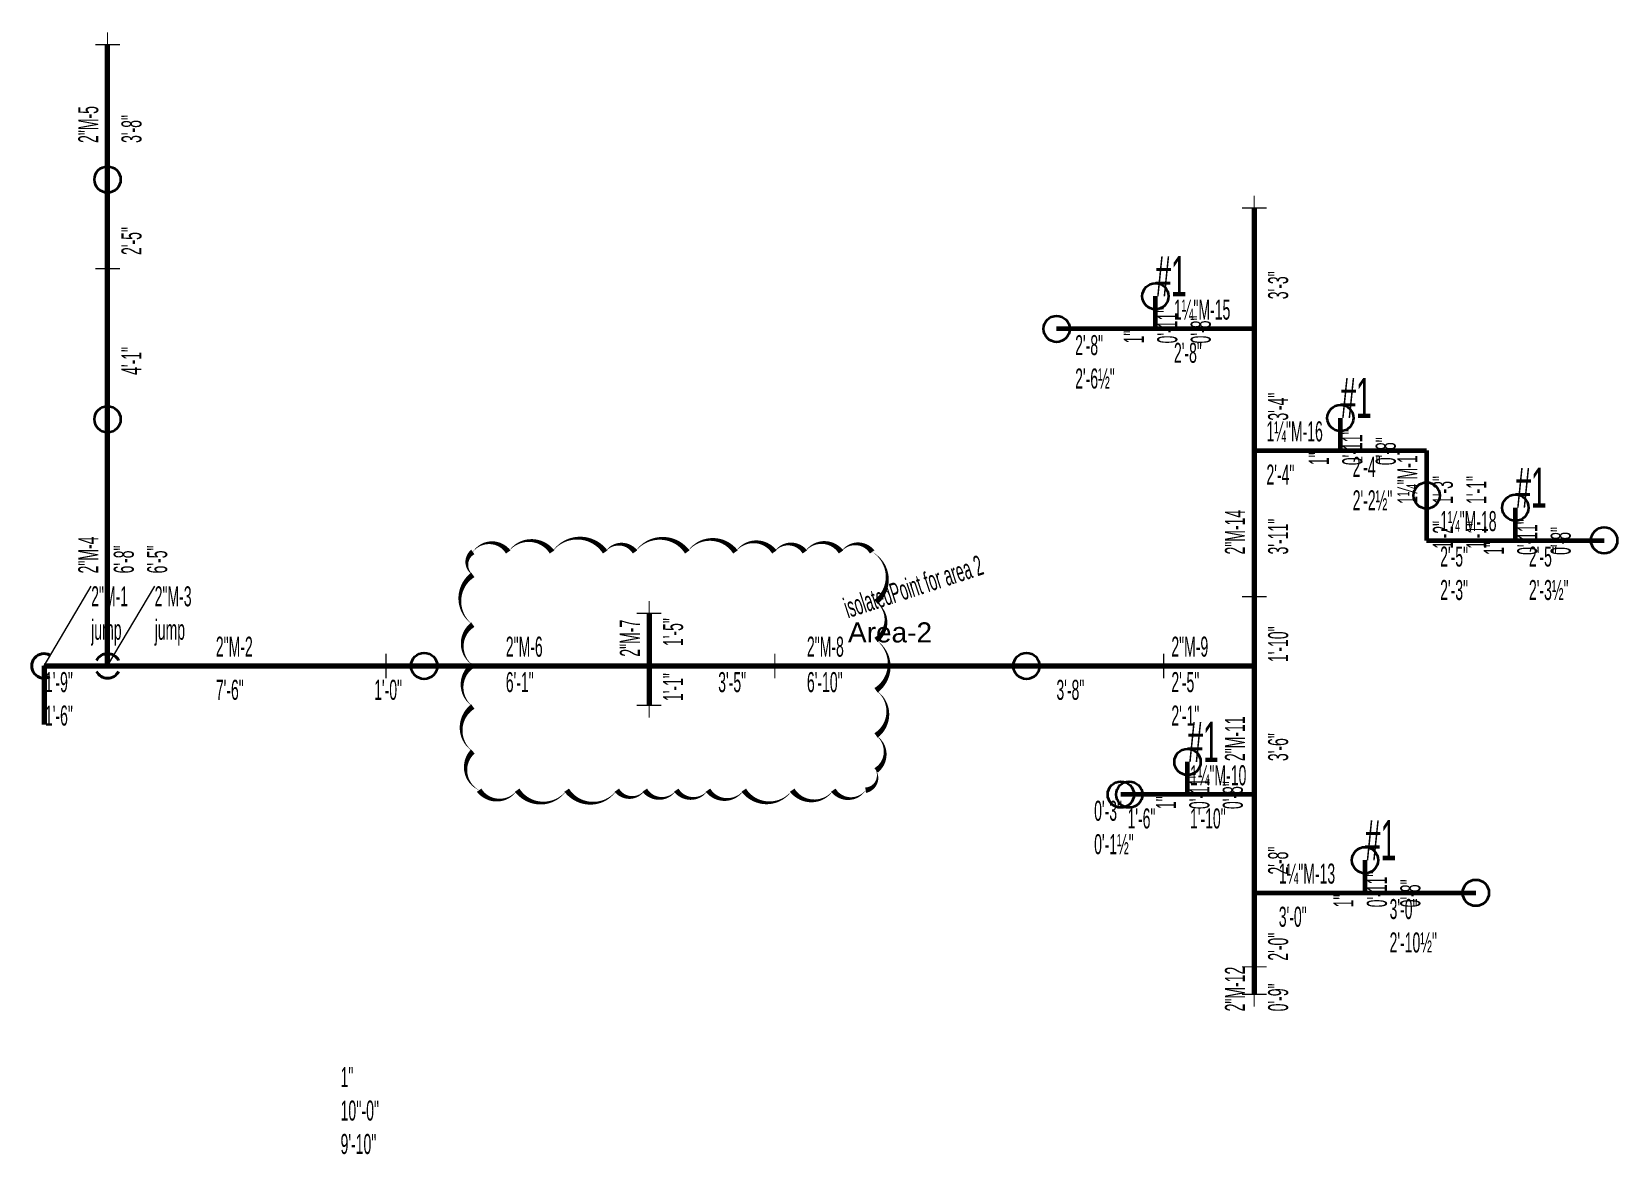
# Model space of a CAD drawing. Header units: inches. Extents: x 1600 to 2114, y 1132 to 1496.
import ezdxf

# ---------------------------------------------------------------- set-up
doc = ezdxf.new("R2010")
doc.units = ezdxf.units.IN
doc.header["$LTSCALE"] = 0.5
doc.header["$MEASUREMENT"] = 0
for name, color, linetype, lineweight in [('SPRK-COUPLING', 7, 'Continuous', 40), ('SPRK-CUTS', 7, 'Continuous', 0), ('sprk-pbl', 6, 'Continuous', 60), ('sprk-pbl-1q', 30, 'Continuous', 60), ('sprk-pmn', 1, 'Continuous', 70), ('sprk-ref-hds', 4, 'Continuous', 35)]:
    doc.layers.add(name, color=color, linetype=linetype, lineweight=lineweight)
doc.styles.add('SPRK-CUTS-1-4', font='arial.ttf', dxfattribs={"width": 0.5, "height": 6.5})

# ---------------------------------------------------------------- blocks, each defined once
blk = doc.blocks.new('coupling')
at = {"layer": 'SPRK-COUPLING', "const_width": 0.4}
for points in [[(-4, 0), (4, 0)], [(0, 4), (0, -4)]]:
    blk.add_lwpolyline(points, dxfattribs=at)
blk = doc.blocks.new('AREA-CONFIG')
at = {"layer": 'SPRK-CUTS', "style": 'SPRK-CUTS-1-4', "flags": 1}
for tag, p in [('AREA-ID', (0, 0)), ('MAIN-LABEL', (0, -15.6)), ('MAIN-START-NO', (0, -23.4)), ('BRANCH-LABEL', (0, -31.2)), ('BRANCH-START-NO', (0, -39)), ('IGNORE-SHORTER-THAN', (0, -46.8)), ('CUT-LONGER-THAN', (0, -54.6)), ('CUT-BRANCH-INTO', (0, -62.4)), ('CUT-MAIN-INTO', (0, -70.2)), ('MAIN-CUT-CLEARANCE', (0, -78))]:
    blk.add_attdef(tag, p, '', height=6.5, dxfattribs=at)
at = {"layer": 'SPRK-CUTS', "style": 'SPRK-CUTS-1-4'}
blk.add_attdef('AREA-NAME', (0, -7.8), '', height=6.5, dxfattribs=at)

msp = doc.modelspace()

# ---------------------------------------------------------------- linework, layer by layer
at = {"layer": 'SPRK-CUTS'}
for p, q in [((1604.02, 1290.31), (1619.29, 1316.13)), ((1624.59, 1290.31), (1639.86, 1316.13))]:
    msp.add_line(p, q, dxfattribs=at)
msp.add_lwpolyline([(1742.94, 1327.25, 0, 1.8, -0.520567), (1754.41, 1327.25, 0, 1.8, -0.520567), (1768.61, 1327.25, 0, 1.8, -0.520567), (1785.83, 1327.25, 0, 1.8, -0.520567), (1795.49, 1327.25, 0, 1.8, -0.520567), (1812.43, 1327.25, 0, 1.8, -0.520567), (1828.02, 1327.25, 0, 1.8, -0.520567), (1840.64, 1327.25, 0, 1.8, -0.520567), (1850.5, 1327.25, 0, 1.8, -0.520567), (1862.23, 1327.25, 0, 1.8, -0.520567), (1872.32, 1327.25, 0, 1.8, -0.520567), (1873.57, 1311.03, 0, 1.8, -0.520567), (1873.57, 1298.73, 0, 1.8, -0.520567), (1873.57, 1282.39, 0, 1.8, -0.520567), (1873.57, 1267.77, 0, 1.8, -0.520567), (1873.57, 1256.44, 0, 1.8, -0.520567), (1870.19, 1250.03, 0, 1.8, -0.520567), (1859.74, 1250.03, 0, 1.8, -0.520567), (1846.42, 1250.03, 0, 1.8, -0.520567), (1830.71, 1250.03, 0, 1.8, -0.520567), (1819.12, 1250.03, 0, 1.8, -0.520567), (1808.85, 1250.03, 0, 1.8, -0.520567), (1798.64, 1250.03, 0, 1.8, -0.520567), (1789.59, 1250.03, 0, 1.8, -0.520567), (1773.35, 1250.03, 0, 1.8, -0.520567), (1757.31, 1250.03, 0, 1.8, -0.520567), (1744.98, 1250.03, 0, 1.8, -0.520567), (1742.94, 1262.57, 0, 1.8, -0.520567), (1742.94, 1277.14, 0, 1.8, -0.520567), (1742.94, 1290.52, 0, 1.8, -0.520567), (1742.94, 1303.68, 0, 1.8, -0.520567), (1742.94, 1319.83, 0, 1.8, -0.520567)], format="xyseb", close=True, dxfattribs=at)
at = {"layer": 'sprk-pbl'}
for p, q in [((1964.09, 1399.56), (1964.09, 1410.14)), ((2024.03, 1360.09), (2024.03, 1370.67)), ((2080.72, 1331.01), (2080.72, 1341.59)), ((1974.48, 1248.61), (1974.48, 1259.19)), ((2032, 1216.75), (2032, 1227.34))]:
    msp.add_line(p, q, dxfattribs=at)
at = {"layer": 'sprk-pbl-1q'}
for p, q in [((1996.09, 1399.56), (1932.09, 1399.56)), ((1996.09, 1360.09), (2051.96, 1360.09)), ((2051.96, 1360.09), (2051.96, 1331.01)), ((2051.96, 1331.01), (2109.48, 1331.01)), ((1996.09, 1248.61), (1952.88, 1248.61)), ((1996.09, 1216.75), (2067.9, 1216.75))]:
    msp.add_line(p, q, dxfattribs=at)
at = {"layer": 'sprk-pmn'}
for p, q in [((1624.59, 1290.31), (1624.59, 1491.7)), ((1996.09, 1438.78), (1996.09, 1183.87)), ((1800.06, 1307.37), (1800.06, 1290.31)), ((1604.02, 1290.31), (1996.09, 1290.31)), ((1604.02, 1290.31), (1604.02, 1271.35)), ((1800.06, 1290.31), (1800.06, 1277.56))]:
    msp.add_line(p, q, dxfattribs=at)
at = {"layer": 'sprk-pmn', "lineweight": 40}
for centre, start, end in [((1604.02, 1290.31), 61.5422, 298.4578), ((1624.59, 1290.31), 26.5016, 153.4984), ((1624.59, 1290.31), 206.5016, 333.4984)]:
    msp.add_arc(centre, 4, start, end, dxfattribs=at)
at = {"layer": 'sprk-ref-hds'}
for centre in [(1624.59, 1447.98), (1964.09, 1410.14), (1932.09, 1399.56), (1624.59, 1370.26), (2024.03, 1370.67), (2051.96, 1345.55), (2080.72, 1341.59), (2109.48, 1331.01), (1727.17, 1290.31), (1922.3, 1290.31), (1974.48, 1259.19), (1952.88, 1248.61), (1955.61, 1248.61), (2032, 1227.34), (2067.9, 1216.75)]:
    msp.add_circle(centre, 4.25, dxfattribs=at)

# ---------------------------------------------------------------- block references
at = {"layer": 'SPRK-COUPLING'}
for p in [(1624.59, 1491.7), (1996.09, 1438.78), (1800.06, 1307.37), (1800.06, 1277.56), (1996.09, 1183.87)]:
    msp.add_blockref('coupling', p, dxfattribs=at)
at = {"layer": 'SPRK-CUTS'}
for p in [(1624.59, 1419.06), (1996.09, 1312.78), (1714.77, 1290.31), (1840.77, 1290.31), (1966.77, 1290.31), (1996.09, 1192.78)]:
    msp.add_blockref('coupling', p, dxfattribs=at)
msp.add_blockref('AREA-CONFIG', (1864.47, 1305.73), dxfattribs=at).add_auto_attribs({'AREA-NAME': 'Area-2'})

# ---------------------------------------------------------------- texts
at = {"layer": 'SPRK-CUTS', "style": 'SPRK-CUTS-1-4', "width": 0.5}
for s, p in [('2"M-5', (1621.59, 1459.84)), ('3\'-8"', (1635.59, 1459.84)), ('2\'-5"', (1635.59, 1423.52)), ('3\'-3"', (2007.09, 1409.17)), ('4\'-1"', (1635.59, 1384.66)), ('3\'-4"', (2007.09, 1369.83)), ('1¼"M-17', (2048.96, 1342.82)), ('2"M-14', (1993.09, 1326.44)), ('3\'-11"', (2007.09, 1326.44)), ('2"M-4', (1621.59, 1320.29)), ('2"M-7', (1797.06, 1293.31)), ('1\'-5"', (1811.06, 1296.75)), ('1\'-10"', (2007.09, 1291.55)), ('1\'-1"', (1811.06, 1278.92)), ('2"M-11', (1993.09, 1259.46)), ('3\'-6"', (2007.09, 1259.46)), ('2\'-8"', (2007.09, 1222.68)), ('2\'-0"', (2007.09, 1194.77)), ('2"M-12', (1993.09, 1178.33)), ('0\'-9"', (2007.09, 1178.33))]:
    msp.add_text(s, height=6.5, rotation=90, dxfattribs=at).set_placement(p)
for s, height, p in [('#1', 13, (1964.09, 1410.14)), ('1¼"M-15', 6.5, (1970.09, 1402.56)), ('2\'-8"', 6.5, (1970.09, 1388.56)), ('#1', 13, (2024.03, 1370.67)), ('1¼"M-16', 6.5, (2000.06, 1363.09)), ('2\'-4"', 6.5, (2000.06, 1349.09)), ('#1', 13, (2080.72, 1341.59)), ('1¼"M-18', 6.5, (2056.34, 1334.01)), ('2"M-2', 6.5, (1659.68, 1293.31)), ('2"M-6', 6.5, (1753.62, 1293.31)), ('2"M-8', 6.5, (1851.18, 1293.31)), ('7\'-6"', 6.5, (1659.68, 1279.31)), ('#1', 13, (1974.48, 1259.19)), ('1¼"M-10', 6.5, (1975.29, 1251.61)), ('1\'-6"', 6.5, (1955.05, 1237.61)), ('1\'-10"', 6.5, (1975.29, 1237.61)), ('#1', 13, (2032, 1227.34)), ('1¼"M-13', 6.5, (2004.05, 1219.75)), ('3\'-0"', 6.5, (2004.05, 1205.75))]:
    msp.add_text(s, height=height, dxfattribs=at).set_placement(p)
at = {"layer": 'SPRK-CUTS', "color": 6, "style": 'SPRK-CUTS-1-4', "width": 0.5}
msp.add_text('isolatedPoint for area 2', height=6.5, rotation=18, dxfattribs=at).set_placement((1864.47, 1305.73))
at = {"layer": 'SPRK-CUTS', "color": 3, "style": 'SPRK-CUTS-1-4', "width": 0.5}
for s, p in [('2"M-9', (1969.25, 1293.31)), ('1\'-0"', (1710.97, 1279.31)), ('3\'-8"', (1932.01, 1279.31))]:
    msp.add_text(s, height=6.5, dxfattribs=at).set_placement(p)
at = {"layer": 'SPRK-CUTS', "char_height": 6.5, "width": 150, "attachment_point": 1, "rotation": 90, "style": 'SPRK-CUTS-1-4'}
for s, insert in [('1"\\P0\'-11"\\P0\'-8"', (1953.84, 1394.85)), ('1"\\P0\'-11"\\P0\'-8"', (2013.78, 1355.38)), ('1\'-3"\\P1\'-1"', (2053.96, 1342.82)), ('1\'-2"\\P1\'-1"', (2053.96, 1328.28)), ('1"\\P0\'-11"\\P0\'-8"', (2070.47, 1326.3)), ('6\'-8"\\P6\'-5"', (1626.59, 1320.29)), ('1"\\P0\'-11"\\P0\'-8"', (1964.23, 1243.9)), ('1"\\P0\'-11"\\P0\'-8"', (2021.75, 1212.05))]:
    msp.add_mtext(s, dxfattribs=dict(at, insert=insert))
at = {"layer": 'SPRK-CUTS', "char_height": 6.5, "width": 150, "attachment_point": 1, "style": 'SPRK-CUTS-1-4'}
for s, insert in [('2\'-8"\\P2\'-6½"', (1938.09, 1397.56)), ('2\'-4"\\P2\'-2½"', (2028, 1358.09)), ('2\'-5"\\P2\'-3"', (2056.34, 1329.01)), ('2\'-5"\\P2\'-3½"', (2085.1, 1329.01)), ('2"M-1\\Pjump', (1619.29, 1316.13)), ('2"M-3\\Pjump', (1639.86, 1316.13)), ('1\'-9"\\P1\'-6"', (1604.31, 1288.31)), ('0\'-3"\\P0\'-1½"', (1944.24, 1246.61)), ('3\'-0"\\P2\'-10½"', (2039.95, 1214.75))]:
    msp.add_mtext(s, dxfattribs=dict(at, insert=insert))
at = {"layer": 'SPRK-CUTS', "color": 3, "char_height": 6.5, "width": 150, "attachment_point": 1, "style": 'SPRK-CUTS-1-4'}
for s, insert in [('{\\fArial Greek|b0|i0|c161|p34;6\'-1"}', (1753.62, 1288.31)), ('3\'-5"', (1822.44, 1288.31)), ('6\'-10"', (1851.18, 1288.31)), ('2\'-5"\\P2\'-1"', (1969.25, 1288.31))]:
    msp.add_mtext(s, dxfattribs=dict(at, insert=insert))
at = {"layer": 'SPRK-CUTS', "insert": (1700.09, 1160.26), "char_height": 6.5, "attachment_point": 1, "style": 'SPRK-CUTS-1-4'}
msp.add_mtext_dynamic_manual_height_columns('1"\\P10\'\'-0"\\P9\'-10"', width=115.0476, gutter_width=45, heights=[0], dxfattribs=at)

doc.saveas('drawing.dxf')
